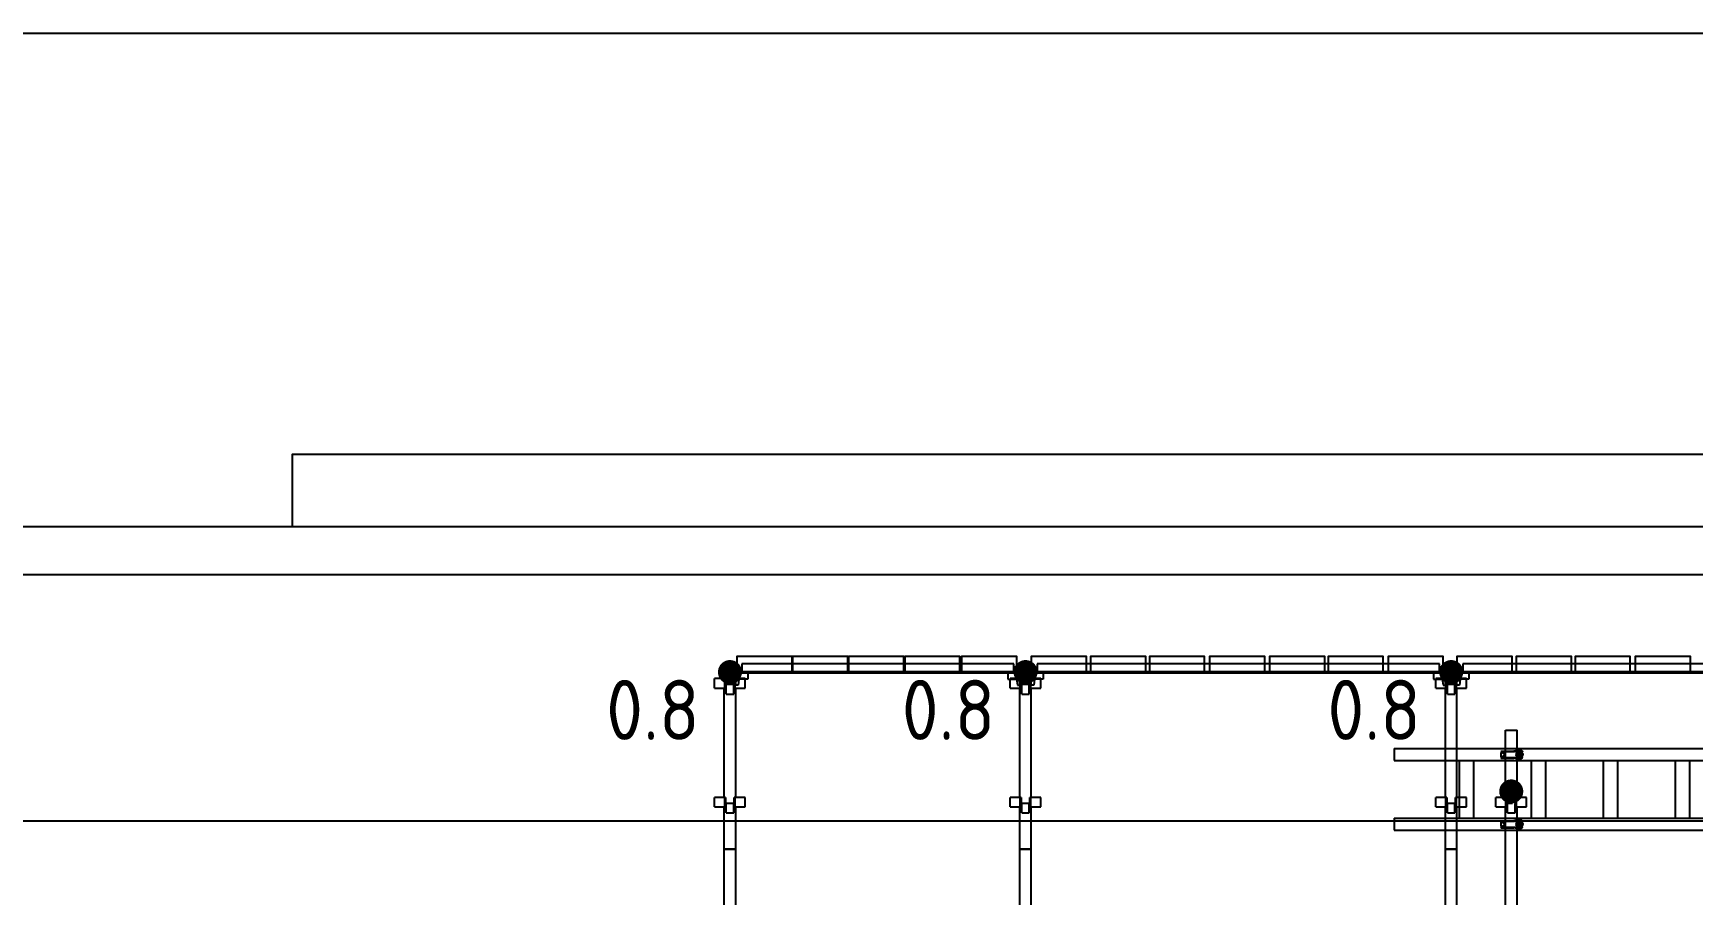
# Model space of a CAD drawing. Header units: millimetres. Extents: x 9116 to 195096, y -114281 to 55636.
# Drawn here: x 53380 to 60292, y -27761 to -24173 of the extents above; entities that cross this region are included whole.
import ezdxf
from ezdxf.enums import TextEntityAlignment as Align

# ---------------------------------------------------------------- set-up
doc = ezdxf.new("R2010")
doc.units = ezdxf.units.MM
doc.linetypes.add('KwikScaf_DASHED', pattern=[3.75, 2.5, -1.25])
doc.layers.get('0').update_dxf_attribs({"linetype": 'CONTINUOUS'})
for name, color, linetype in [('Grid Lines', 252, 'CONTINUOUS'), ('New Pipes', 7, 'CONTINUOUS'), ('Scaffold', 7, 'CONTINUOUS')]:
    doc.layers.add(name, color=color, linetype=linetype)
doc.styles.add('KwikScaf ISO', font='isocp.shx')

# ---------------------------------------------------------------- blocks, each defined once
blk = doc.blocks.new('Half 90')
for p, q in [((-43.3, 15), (10.1, 15)), ((-43.3, 15), (-40.1, 10)), ((-43.3, 9.2), (-43.3, -9.2)), ((-29, 3.2), (-43.3, 9.2)), ((-41.7, 12.5), (13.2, 12.5)), ((-28.3, 5), (-40.1, 10)), ((-34.9, 5.6), (-34.9, 7.8)), ((-29, 3.2), (-29, -3.2)), ((-28.3, -5), (-28.3, 5)), ((36.7, 20), (10.1, 15)), ((13.2, 12.5), (36.4, 17.2)), ((22.1, 14.3), (18.3, -0.8)), ((36.4, 17.2), (44.8, 10)), ((46.7, 10), (43, 10)), ((-43.3, -9.2), (-29, -3.2)), ((-43.3, -15), (-40.1, -10)), ((-43.3, -15), (10.1, -15)), ((-41.7, -12.5), (13.2, -12.5)), ((-28.3, -5), (-40.1, -10)), ((-34.9, -7.8), (-34.9, -5.6)), ((36.7, -20), (10.1, -15)), ((13.2, -12.5), (36.4, -17.2)), ((18.3, -0.8), (22.4, -14.4)), ((36.4, -17.2), (44.8, -10)), ((46.7, -10), (43, -10))]:
    blk.add_line(p, q)
blk.add_lwpolyline([(35.1, -12.5), (45.9, -6.2), (45.9, 6.2), (35.1, 12.5), (24.2, 6.2), (24.2, -6.2)], close=True)
for points in [[(36.7, 20), (45.2, 14.9), (46.7, 10)], [(36.7, -20), (45.2, -14.9), (46.7, -10)]]:
    blk.add_lwpolyline(points)
for radius in [12.5, 5]:
    blk.add_circle((35.1, 0), radius)
blk = doc.blocks.new('0.8m Standard')
at = {"color": 180, "extrusion": (-1, 6.12323e-17, 0)}
for p, q in [((-35.5, 712), (-40, 712)), ((-40, 672), (-40, 712)), ((2.1, 712), (-35.5, 712)), ((0, 712), (0, 721.1)), ((2.1, 672), (2.1, 712)), ((5.8, 712), (2.1, 712)), ((5.8, 712), (5.8, 672)), ((42.2, 672), (42.2, 712)), ((45.9, 712), (42.2, 712)), ((83.5, 712), (45.9, 712)), ((45.9, 672), (45.9, 712)), ((48, 712), (48, 721.1)), ((88, 712), (83.5, 712)), ((88, 672), (88, 712)), ((-40, 672), (-35.5, 672)), ((-35.5, 672), (2.1, 672)), ((0, 217), (0, 672)), ((2.1, 672), (5.8, 672)), ((8.3, 647), (8.3, 687)), ((18.2, 687), (8.3, 687)), ((8.3, 647), (18.2, 647)), ((29.8, 687), (18.2, 687)), ((18.2, 647), (29.8, 647)), ((39.7, 687), (29.8, 687)), ((29.8, 647), (39.7, 647)), ((39.7, 647), (39.7, 687)), ((42.2, 672), (45.9, 672)), ((45.9, 672), (83.5, 672)), ((48, 217), (48, 672)), ((83.5, 672), (88, 672)), ((-40, 177), (-40, 217)), ((-35.5, 217), (-40, 217)), ((2.1, 217), (-35.5, 217)), ((2.1, 177), (2.1, 217)), ((5.8, 217), (2.1, 217)), ((5.8, 217), (5.8, 177)), ((42.2, 177), (42.2, 217)), ((45.9, 217), (42.2, 217)), ((45.9, 177), (45.9, 217)), ((83.5, 217), (45.9, 217)), ((88, 217), (83.5, 217)), ((88, 177), (88, 217)), ((-40, 177), (-35.5, 177)), ((-35.5, 177), (2.1, 177)), ((0, 0), (0, 177)), ((2.1, 177), (5.8, 177)), ((8.3, 152), (8.3, 192)), ((18.2, 192), (8.3, 192)), ((8.3, 152), (18.2, 152)), ((29.8, 192), (18.2, 192)), ((18.2, 152), (29.8, 152)), ((39.7, 192), (29.8, 192)), ((29.8, 152), (39.7, 152)), ((39.7, 152), (39.7, 192)), ((42.2, 177), (45.9, 177)), ((45.9, 177), (83.5, 177)), ((48, 0), (48, 177)), ((83.5, 177), (88, 177)), ((48, 0), (0, 0))]:
    blk.add_line(p, q, dxfattribs=at)
at = {"color": 180}
blk.add_line((0, 721.1), (48, 721.1), dxfattribs=at)
blk = doc.blocks.new('6.3m Ladder Beam')
at = {"color": 6}
for p, q in [((0, 340), (0, 290)), ((0, 340), (6300, 340)), ((0, 290), (6300, 290)), ((270, 290), (270, 50)), ((330, 290), (330, 50)), ((570, 290), (570, 50)), ((630, 290), (630, 50)), ((870, 290), (870, 50)), ((930, 290), (930, 50)), ((1170, 290), (1170, 50)), ((1230, 290), (1230, 50)), ((1470, 290), (1470, 50)), ((1530, 290), (1530, 50)), ((1770, 290), (1770, 50)), ((1830, 290), (1830, 50)), ((2070, 290), (2070, 50)), ((2130, 290), (2130, 50)), ((2370, 290), (2370, 50)), ((2430, 290), (2430, 50)), ((2670, 290), (2670, 50)), ((2730, 290), (2730, 50)), ((2970, 290), (2970, 50)), ((3030, 290), (3030, 50)), ((3270, 290), (3270, 50)), ((3330, 290), (3330, 50)), ((3570, 290), (3570, 50)), ((3630, 290), (3630, 50)), ((3870, 290), (3870, 50)), ((3930, 290), (3930, 50)), ((4170, 290), (4170, 50)), ((4230, 290), (4230, 50)), ((4470, 290), (4470, 50)), ((4530, 290), (4530, 50)), ((4770, 290), (4770, 50)), ((4830, 290), (4830, 50)), ((5070, 290), (5070, 50)), ((5130, 290), (5130, 50)), ((5370, 290), (5370, 50)), ((5430, 290), (5430, 50)), ((5670, 290), (5670, 50)), ((5730, 290), (5730, 50)), ((5970, 290), (5970, 50)), ((6030, 290), (6030, 50)), ((6300, 340), (6300, 290)), ((0, 50), (0, 0)), ((0, 50), (6300, 50)), ((0, 0), (6300, 0)), ((6300, 50), (6300, 0))]:
    blk.add_line(p, q, dxfattribs=at)

msp = doc.modelspace()

# ---------------------------------------------------------------- linework, layer by layer
at = {"layer": 'Grid Lines', "color": 252, "linetype": 'KwikScaf_DASHED'}
for p, q in [((48176.3, -24172.7), (71766.6, -24172.7)), ((52960.2, -26226.7), (71766.6, -26226.7)), ((48176.3, -26426.7), (71766.6, -26426.7)), ((52960.2, -27452.4), (71766.6, -27452.4))]:
    msp.add_line(p, q, dxfattribs=at)
at = {"layer": 'New Pipes', "color": 4}
msp.add_lwpolyline([(54458.7, -26226.7), (65379.1, -26226.7), (65379.1, -25926.7), (54458.7, -25926.7)], close=True, dxfattribs=at)
at = {"layer": 'Scaffold', "color": 2, "extrusion": (0, 1, -1.83691e-16)}
for p, q in [((56306.1, -26812), (56326.1, -26812)), ((56306.1, -26887), (56306.1, -26812)), ((56326.1, -26812), (56322.8, -26837)), ((57464, -26799), (56331.1, -26799)), ((56331.1, -26799), (56331.1, -26832)), ((57464, -26832), (57464, -26799)), ((57469, -26812), (57472.4, -26837)), ((57489, -26812), (57469, -26812)), ((57489, -26887), (57489, -26812)), ((57537, -26812), (57557, -26812)), ((57537, -26887), (57537, -26812)), ((57537, -26812), (57557, -26812)), ((57537, -26887), (57537, -26812)), ((57557, -26812), (57553.7, -26837)), ((57557, -26812), (57553.7, -26837)), ((59236.7, -26799), (57562, -26799)), ((57562, -26799), (57562, -26832)), ((57562, -26799), (57562, -26832)), ((59236.7, -26832), (59236.7, -26799)), ((59241.7, -26812), (59245.1, -26837)), ((59261.7, -26812), (59241.7, -26812)), ((59261.7, -26887), (59261.7, -26812)), ((59309.7, -26812), (59329.7, -26812)), ((59309.7, -26887), (59309.7, -26812)), ((59329.7, -26812), (59326.4, -26837)), ((61009.4, -26799), (59334.7, -26799)), ((59334.7, -26799), (59334.7, -26832)), ((56319.5, -26862), (56316.1, -26887)), ((56356.1, -26862), (56319.5, -26862)), ((56322.8, -26837), (56331.1, -26837)), ((57464, -26832), (56331.1, -26832)), ((56331.1, -26832), (56331.1, -26837)), ((57464, -26837), (56331.1, -26837)), ((56356.1, -26837), (56356.1, -26862)), ((57439, -26837), (57439, -26862)), ((57439, -26862), (57475.7, -26862)), ((57464, -26837), (57464, -26832)), ((57472.4, -26837), (57464, -26837)), ((57475.7, -26862), (57479, -26887)), ((57550.4, -26862), (57547, -26887)), ((57550.4, -26862), (57547, -26887)), ((57587, -26862), (57550.4, -26862)), ((57587, -26862), (57550.4, -26862)), ((57553.7, -26837), (57562, -26837)), ((57553.7, -26837), (57562, -26837)), ((59236.7, -26832), (57562, -26832)), ((57562, -26832), (57562, -26837)), ((57562, -26832), (57562, -26837)), ((59236.7, -26837), (57562, -26837)), ((57587, -26837), (57587, -26862)), ((57587, -26837), (57587, -26862)), ((59211.7, -26837), (59211.7, -26862)), ((59211.7, -26862), (59248.4, -26862)), ((59236.7, -26837), (59236.7, -26832)), ((59245.1, -26837), (59236.7, -26837)), ((59248.4, -26862), (59251.7, -26887)), ((59323.1, -26862), (59319.7, -26887)), ((59359.7, -26862), (59323.1, -26862)), ((59326.4, -26837), (59334.7, -26837)), ((61009.4, -26832), (59334.7, -26832)), ((59334.7, -26832), (59334.7, -26837)), ((61009.4, -26837), (59334.7, -26837)), ((59359.7, -26837), (59359.7, -26862)), ((56316.1, -26887), (56306.1, -26887)), ((57479, -26887), (57489, -26887)), ((57547, -26887), (57537, -26887)), ((57547, -26887), (57537, -26887)), ((59251.7, -26887), (59261.7, -26887)), ((59319.7, -26887), (59309.7, -26887))]:
    msp.add_line(p, q, dxfattribs=at)
at = {"layer": 'Scaffold', "color": 5, "extrusion": (-1, 6.12323e-17, 0)}
for p, q in [((59511.7, -27354.7), (59511.7, -27074.7)), ((59511.7, -27074.7), (59559.7, -27074.7)), ((59559.7, -27354.7), (59559.7, -27074.7)), ((59476.2, -27354.7), (59471.7, -27354.7)), ((59471.7, -27394.7), (59471.7, -27354.7)), ((59513.8, -27354.7), (59476.2, -27354.7)), ((59513.8, -27394.7), (59513.8, -27354.7)), ((59517.6, -27354.7), (59513.8, -27354.7)), ((59517.6, -27354.7), (59517.6, -27394.7)), ((59553.9, -27394.7), (59553.9, -27354.7)), ((59557.6, -27354.7), (59553.9, -27354.7)), ((59595.3, -27354.7), (59557.6, -27354.7)), ((59557.6, -27394.7), (59557.6, -27354.7)), ((59599.7, -27354.7), (59595.3, -27354.7)), ((59599.7, -27394.7), (59599.7, -27354.7)), ((59471.7, -27394.7), (59476.2, -27394.7)), ((59476.2, -27394.7), (59513.8, -27394.7)), ((59511.7, -27849.7), (59511.7, -27394.7)), ((59513.8, -27394.7), (59517.6, -27394.7)), ((59529.9, -27379.7), (59520, -27379.7)), ((59520, -27419.7), (59520, -27379.7)), ((59520, -27419.7), (59529.9, -27419.7)), ((59541.5, -27379.7), (59529.9, -27379.7)), ((59529.9, -27419.7), (59541.5, -27419.7)), ((59541.5, -27419.7), (59551.4, -27419.7)), ((59551.4, -27419.7), (59551.4, -27379.7)), ((59553.9, -27394.7), (59557.6, -27394.7)), ((59557.6, -27394.7), (59595.3, -27394.7)), ((59559.7, -27849.7), (59559.7, -27394.7)), ((59595.3, -27394.7), (59599.7, -27394.7)), ((56258.1, -27849.7), (56258.1, -27569.7)), ((56258.1, -27569.7), (56306.1, -27569.7)), ((56306.1, -27849.7), (56306.1, -27569.7)), ((57489, -27849.7), (57489, -27569.7)), ((57489, -27569.7), (57537, -27569.7)), ((57537, -27849.7), (57537, -27569.7)), ((59261.7, -27849.7), (59261.7, -27569.7)), ((59261.7, -27569.7), (59309.7, -27569.7)), ((59309.7, -27849.7), (59309.7, -27569.7))]:
    msp.add_line(p, q, dxfattribs=at)
at = {"layer": 'Scaffold', "color": 40, "const_width": 50}
for points in [[(56257.1, -26833, 1), (56307.1, -26833, 1)], [(57488, -26833, 1), (57538, -26833, 1)], [(59260.7, -26833, 1), (59310.7, -26833, 1)], [(59510.7, -27330, 1), (59560.7, -27330, 1)]]:
    msp.add_lwpolyline(points, format="xyb", close=True, dxfattribs=at)
at = {"layer": 'Scaffold', "color": 20}
for points in [[(56310.9, -26832), (56540.9, -26832), (56540.9, -26768), (56310.9, -26768)], [(56542.9, -26832), (56772.9, -26832), (56772.9, -26768), (56542.9, -26768)], [(56775.7, -26832), (57005.7, -26832), (57005.7, -26768), (56775.7, -26768)], [(57009.8, -26832), (57239.8, -26832), (57239.8, -26768), (57009.8, -26768)], [(57247, -26832), (57477, -26832), (57477, -26768), (57247, -26768)], [(57537, -26832), (57767, -26832), (57767, -26768), (57537, -26768)], [(57783.5, -26832), (58013.5, -26832), (58013.5, -26768), (57783.5, -26768)], [(58028.9, -26832), (58258.9, -26832), (58258.9, -26768), (58028.9, -26768)], [(58279.2, -26832), (58509.2, -26832), (58509.2, -26768), (58279.2, -26768)], [(58529, -26832), (58759, -26832), (58759, -26768), (58529, -26768)], [(58772.8, -26832), (59002.8, -26832), (59002.8, -26768), (58772.8, -26768)], [(59022.6, -26832), (59252.6, -26832), (59252.6, -26768), (59022.6, -26768)], [(59309.7, -26832), (59539.7, -26832), (59539.7, -26768), (59309.7, -26768)], [(59556.2, -26832), (59786.2, -26832), (59786.2, -26768), (59556.2, -26768)], [(59801.6, -26832), (60031.6, -26832), (60031.6, -26768), (59801.6, -26768)], [(60051.9, -26832), (60281.9, -26832), (60281.9, -26768), (60051.9, -26768)]]:
    msp.add_lwpolyline(points, close=True, dxfattribs=at)

# ---------------------------------------------------------------- block references
msp.add_blockref('6.3m Ladder Beam', (59048.5, -27491.9))
at = {"layer": 'Scaffold'}
for name, p in [('0.8m Standard', (56258.1, -27571.7)), ('0.8m Standard', (57489, -27571.7)), ('0.8m Standard', (59261.7, -27571.7)), ('Half 90', (59536.3, -27176.9)), ('Half 90', (59536.3, -27466.9))]:
    msp.add_blockref(name, p, dxfattribs=at)

# ---------------------------------------------------------------- texts
at = {"layer": 'Scaffold', "color": 7, "style": 'KwikScaf ISO'}
for p in [(56441.9, -26990.4), (57672.8, -26990.4), (59445.5, -26990.4)]:
    msp.add_text('  0.8  ', height=250, dxfattribs=at).set_placement(p, align=Align.MIDDLE_RIGHT)

doc.saveas('drawing.dxf')
